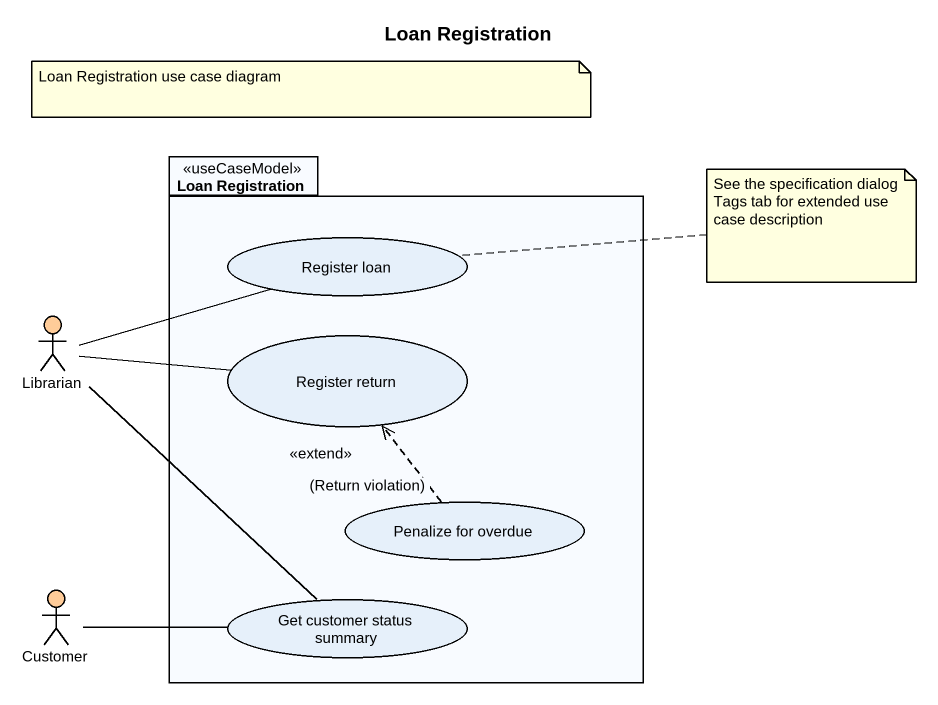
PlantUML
@startuml
title Loan Registration
package "Loan Registration" as Loan_Registration <<useCaseModel>> {
  usecase "Register loan" as Register_loan
  usecase "Register return" as Register_return
  usecase "Penalize for overdue" as Penalize_for_overdue
  usecase "Get customer status summary" as Get_customer_status_summary
}
actor Librarian #FFCC99
actor Customer #FFCC99
Librarian -right- Register_loan
Librarian -right- Register_return
Librarian -- Get_customer_status_summary
Penalize_for_overdue .up.> Register_return : <<extend>>\n(Return violation)
Customer -right- Get_customer_status_summary
note as N1
  Loan Registration use case diagram
end note
note right of Register_loan : See the specification dialog Tags tab for extended use case description
@enduml
